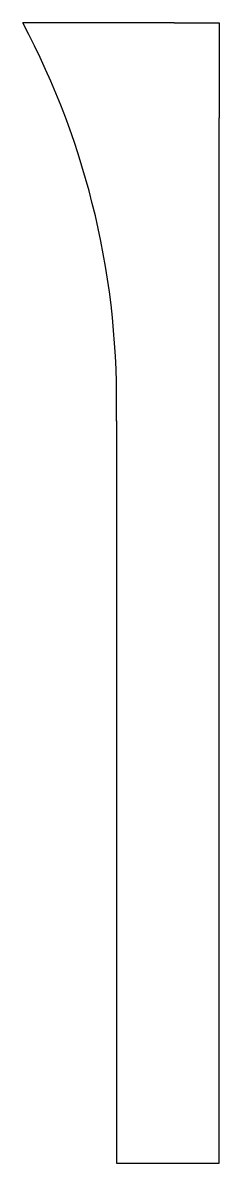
# Model space of a CAD drawing. Extents: x -20.3 to -16.1, y 171.4 to 195.4.
import ezdxf

# ---------------------------------------------------------------- set-up
doc = ezdxf.new("R2010")
doc.units = 0
doc.header["$LTSCALE"] = 12
doc.header["$MEASUREMENT"] = 0
doc.layers.add('EXTERNALS', color=3, linetype='CONTINUOUS')

msp = doc.modelspace()

# ---------------------------------------------------------------- linework, layer by layer
at = {"layer": 'EXTERNALS'}
for p, q in [((-17.083, 195.425), (-20.268, 195.425)), ((-17.083, 195.425), (-16.134, 195.425)), ((-16.134, 195.425), (-16.134, 193.426)), ((-16.134, 171.409), (-16.134, 193.426)), ((-18.299, 187.039), (-18.299, 171.409)), ((-18.299, 171.409), (-16.134, 171.409))]:
    msp.add_line(p, q, dxfattribs=at)
msp.add_arc((-35.222, 187.49), 16.929, 358.4721, 27.949, dxfattribs=at)

doc.saveas('drawing.dxf')
